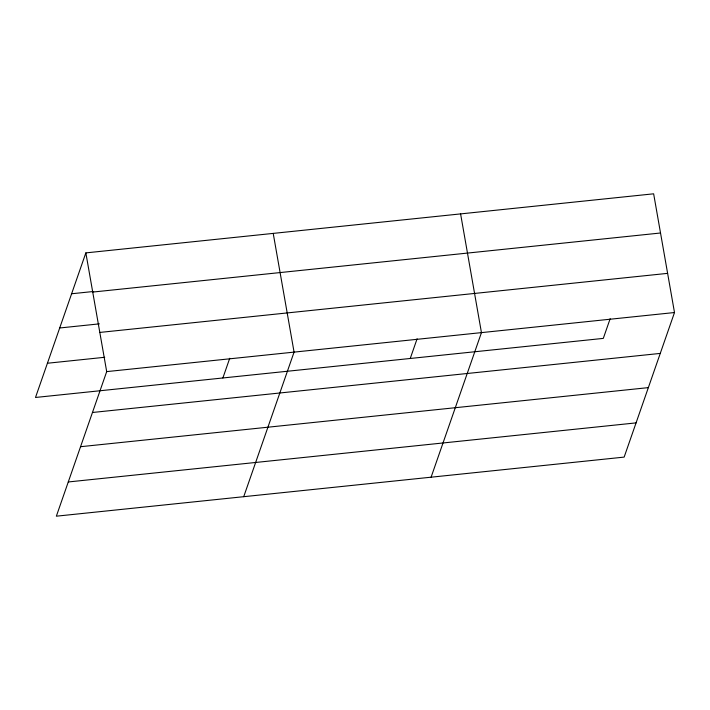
<?xml version="1.0" encoding="UTF-8"?>
<svg xmlns="http://www.w3.org/2000/svg" width="710" height="710" viewBox="0 0 710 710"><rect width="100%" height="100%" fill="white"/><g stroke="black" fill="none" stroke-linecap="round" stroke-linejoin="round"><path stroke-width="1.06" d="M85.848 252.893L106.695 371.614L56.356 516.188L624.152 457.107L674.5 312.533L653.644 193.812L85.848 252.893L35.5 397.467L603.305 338.386L610.165 318.683M222.878 377.968L229.738 358.266M243.725 496.689L294.073 352.116L273.217 233.395M410.247 358.47L417.107 338.768M431.103 477.191L481.451 332.626L460.595 213.905M71.612 293.762L93.658 291.473M92.726 292.067L660.531 232.995M59.693 327.984L99.373 323.858M99.817 332.431L667.622 273.359M47.419 363.245L104.734 357.281M106.695 371.614L674.5 312.533M92.469 412.483L660.264 353.411M80.549 446.705L648.354 387.624M68.266 481.966L636.071 422.885"/></g></svg>
